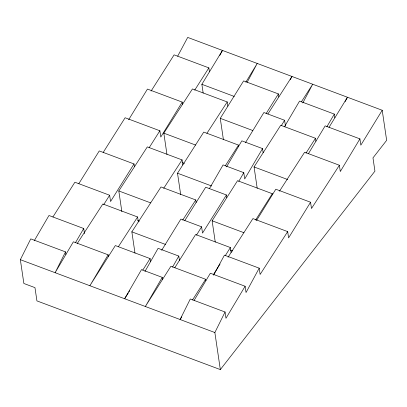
<?xml version="1.0" encoding="UTF-8"?>
<svg xmlns="http://www.w3.org/2000/svg" width="407" height="407" viewBox="0 0 407 407"><rect width="100%" height="100%" fill="white"/><g stroke="black" fill="none" stroke-linecap="round" stroke-linejoin="round"><path stroke-width="0.61" d="M65.888 254.461L65.512 251.892L30.749 238.873L20.35 259.686L23.865 283.481L34.966 287.637L36.925 300.895L220.335 369.592L214.865 332.539L225.051 312.006L190.293 298.982L180.103 319.52L181.781 316.88M65.512 251.892L55.108 272.705L73.372 241.799L108.135 254.818L108.389 256.527M302.808 102.946L312.688 84.224L301.363 101.872M345.126 101.648L347.451 97.242L329.014 127.35M177.681 56.161L187.698 37.408L382.209 110.266L386.65 140.329L372.975 157.885L374.933 171.143L220.335 369.592M219.805 55.393L222.456 50.427L201.872 84.31L203.169 93.076M247.202 82.204L257.214 63.446L245.833 82.183M290.211 79.777L291.977 76.465L267.892 113.996M213.609 275.193L224.435 255.153L259.198 268.172L260.124 274.445L287.678 231.614L252.92 218.595L228.062 257.229M259.198 268.172L246.037 292.526L245.111 286.253L210.348 273.234L194.144 300.356M144.938 271.489L158.094 248.326L178.805 256.084L179.436 260.348M172.568 267.073L178.805 256.084M209.478 188.538L223.077 164.911L243.788 172.67L244.714 178.943L262.54 148.596L241.829 140.842L226.557 166.839M238.812 181.319L243.788 172.67M128.337 292.898L124.628 298.743L141.519 269.607L162.23 277.365L145.345 306.502L170.874 266.27L205.637 279.288L205.856 280.759M34.239 240.751L48.962 215.496L83.725 228.515L84.488 233.684M75.483 242.643L83.725 228.515M284.417 126.826L299.557 101.084L334.32 114.102L334.864 117.796M326.857 126.791L334.32 114.102M108.135 254.818L89.871 285.724L115.334 245.579L150.091 258.598L150.539 261.625M245.111 286.253L225.977 318.274L225.051 312.006M308.46 153.643L325.162 125.855L359.92 138.879L360.846 145.146L382.209 110.266M359.92 138.879L340.303 171.52L339.377 165.247L304.619 152.228L279.482 191.214M128.673 119.719L147.446 89.077L182.209 102.096L182.529 104.268M182.209 102.096L160.796 137.037L159.87 130.769L125.112 117.75L103.215 152.401M245.396 142.786L263.889 112.52L284.605 120.279L285.465 126.119M281.502 125.351L284.605 120.279M161.671 250.29L180.891 219.063L201.602 226.821L202.528 233.094L226.419 194.973L205.703 187.215L184.814 220.553M196.489 235.134L201.602 226.821M256.502 220.548L275.804 189.214L310.561 202.233L311.487 208.506L339.377 165.247M310.561 202.233L288.604 237.881L287.678 231.614M223.407 139.632L220.263 118.34L243.625 80.896L278.383 93.915L278.831 96.947M266.102 113.604L278.383 93.915M78.826 183.664L99.262 150.931L134.02 163.95L134.437 166.778M134.02 163.95L110.567 201.516L109.641 195.243L74.883 182.224L52.93 216.956M174.791 267.765L195.604 234.524L230.367 247.542L231.1 252.508M213.436 274.583L220.06 264.001M225.33 255.586L230.367 247.542M103.744 204.573L109.641 195.243M149.104 147.807L159.87 130.769M151.078 91.082L174.104 54.853L208.862 67.877L209.447 71.841M194.714 90.145L208.862 67.877M129.014 291.834L129.685 290.771M142.811 270.075L150.091 258.598M215.262 242.079L212.118 220.787L237.546 180.688L272.303 193.707L272.446 194.663M192.511 299.969L205.637 279.288M255.642 219.989L272.303 193.707M180.662 194.5L177.518 173.209L203.749 132.082L238.512 145.101L238.675 146.21M225.295 165.817L238.512 145.101M257.204 188.238L254.06 166.946L280.723 125.264L315.481 138.283L315.918 141.239M305.998 153.108L315.481 138.283M77.31 243.422L102.849 203.968L137.607 216.987L138.329 221.866M121.851 211.609L118.803 190.944L147.314 146.886L182.071 159.905L182.809 164.911M166.967 154.441L163.823 133.15L192.455 88.935L227.218 101.954L227.844 106.191M118.432 246.617L137.607 216.987M163.711 188.283L182.071 159.905M206.898 133.333L227.218 101.954M134.992 253.129L131.848 231.842L161.004 186.95L195.767 199.969L196.138 202.477M182.723 220.05L195.767 199.969M201.872 84.31L234.274 96.449M220.263 118.34L252.666 130.479M163.823 133.15L195.64 145.065M254.06 166.946L287.642 179.528M182.066 162.459L184.422 163.344M177.518 173.209L211.691 186.009M212.118 220.787L243.93 232.702M118.803 190.944L150.615 202.859M230.362 250.096L232.718 250.982M137.632 220.477L139.403 221.138M131.848 231.842L165.43 244.419M20.35 259.686L214.865 332.539M262.54 148.596L263.151 152.732M226.419 194.973L226.806 197.619M162.23 277.365L162.535 279.411"/></g></svg>
